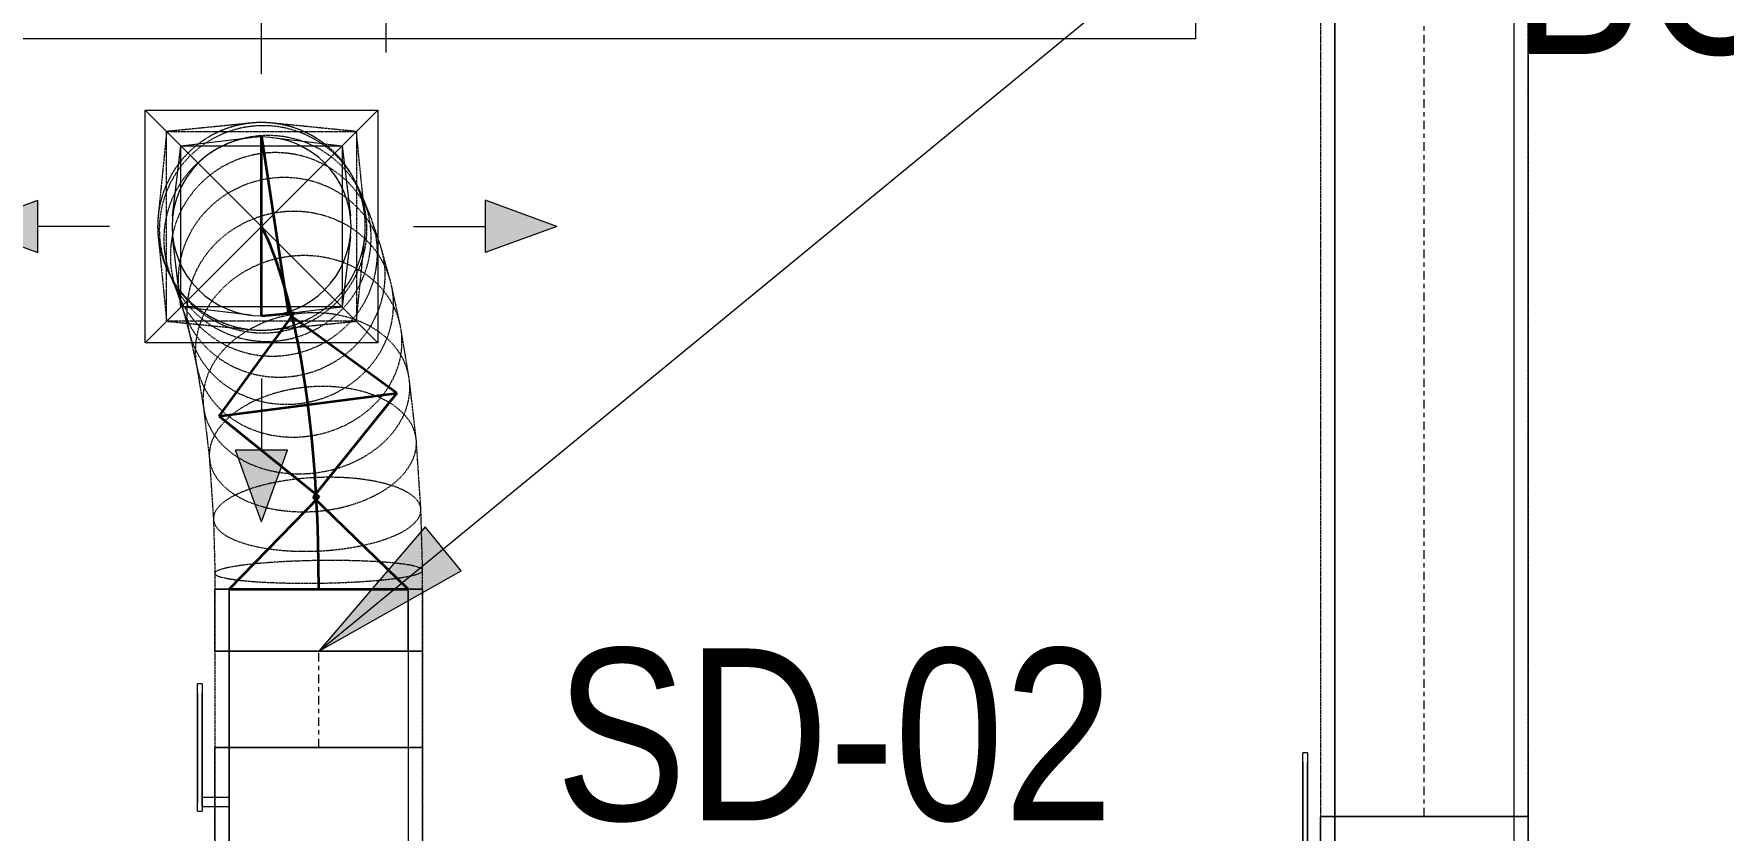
# Model space of a CAD drawing. Header units: inches. Extents: x -83664 to 20107, y -47222 to 19398.
# Drawn here: x -15457 to -13098, y -9283 to -8171 of the extents above; entities that cross this region are included whole.
import ezdxf

# ---------------------------------------------------------------- set-up
doc = ezdxf.new("R2010")
doc.units = ezdxf.units.IN
doc.header["$MEASUREMENT"] = 0
doc.linetypes.add('Center', pattern=[29.999999, 12, -6, 6, -6])
doc.linetypes.add('Hidden 0_50', pattern=[1.0584, 0.5292, -0.5292])
for name, color, linetype, lineweight, true_color in [('A-DETL', 7, 'Continuous', 18, 0x00a600), ('M-HVAC-DUCT', 7, 'Continuous', 9, 0xffe97f), ('M-HVAC-DUCT-PATT', 7, 'Continuous', 35, 0x007f00)]:
    doc.layers.add(name, color=color, linetype=linetype, lineweight=lineweight, true_color=true_color)
for name, color, linetype, lineweight in [('A-DETL-GENF', 7, 'Continuous', 9), ('G-ANNO-TEXT', 7, 'Continuous', 9), ('M-HVAC-CDFF', 7, 'Continuous', 9), ('M-HVAC-DUCT-CNTR', 7, 'Center', 9), ('M-HVAC-DUCT-IDEN', 7, 'Continuous', 18)]:
    doc.layers.add(name, color=color, linetype=linetype, lineweight=lineweight)
doc.styles.add('Arial Narrow_21', font='ARIALN.TTF', dxfattribs={"height": 240})

# ---------------------------------------------------------------- blocks, each defined once
blk = doc.blocks.new('GCE-AT-Supply Air Rectangular Diffuser - 225x225-V55-FIRST FLOOR AC CONDITIONING LAYOUT - PART A')
at = {"layer": 'A-DETL-GENF', "true_color": 0xff7f00}
for points in [[(36.4, 312.5), (0, 412.5), (-36.4, 312.5)], [(-312.5, 36.4), (-412.5, 0), (-312.5, -36.4)], [(412.5, 0), (312.5, 36.4), (312.5, -36.4), (338.5, -26.9)], [(36.4, -312.5), (-36.4, -312.5), (0, -412.5)]]:
    blk.add_hatch(color=30, dxfattribs=at).paths.add_polyline_path(points)
at = {"layer": 'A-DETL-GENF', "color": 30, "true_color": 0xff7f00}
for p, q in [((0, 412.5), (-36.4, 312.5)), ((0, 412.5), (36.4, 312.5)), ((-36.4, 312.5), (36.4, 312.5)), ((0, 212.5), (0, 312.5)), ((-162.5, -162.5), (162.5, 162.5)), ((-162.5, 162.5), (162.5, -162.5)), ((-162.5, -162.5), (-162.5, 162.5)), ((-162.5, 162.5), (162.5, 162.5)), ((162.5, 162.5), (162.5, -162.5)), ((-412.5, 0), (-312.5, 36.4)), ((-312.5, -36.4), (-312.5, 36.4)), ((312.5, 36.4), (312.5, -36.4)), ((412.5, 0), (312.5, 36.4)), ((212.5, 0), (312.5, 0)), ((-412.5, 0), (-312.5, -36.4)), ((-212.5, 0), (-312.5, 0)), ((412.5, 0), (312.5, -36.4)), ((162.5, -162.5), (-162.5, -162.5)), ((0, -212.5), (0, -312.5)), ((36.4, -312.5), (-36.4, -312.5)), ((0, -412.5), (-36.4, -312.5)), ((0, -412.5), (36.4, -312.5))]:
    blk.add_line(p, q, dxfattribs=at)
blk = doc.blocks.new('M_Rec to Rnd Transition - Angle - 60 Degree-8131099-FIRST FLOOR AC CONDITIONING LAYOUT - PART A')
at = {"layer": 'M-HVAC-DUCT', "color": 30, "true_color": 0xff7f00}
for p, q in [((0, 125), (86.6, 125)), ((86.6, 125), (0, 125)), ((0, 125), (0, -125)), ((0, -125), (0, 125)), ((86.6, 0), (86.6, 125)), ((86.6, 0), (86.6, 125)), ((86.6, -125), (86.6, 0)), ((86.6, -125), (86.6, 0)), ((0, -125), (86.6, -125)), ((86.6, -125), (0, -125))]:
    blk.add_line(p, q, dxfattribs=at)
blk = doc.blocks.new('M_Rectangular to Round Transition - Angle - 45 Degree-8294803-FIRST FLOOR AC CONDITIONING LAYOUT - PART A')
at = {"layer": 'M-HVAC-DUCT', "color": 30, "true_color": 0xff7f00}
for p, q in [((141582.2, 58261.5), (141593.9, 58359.3)), ((141593.9, 58359.3), (141691.6, 58370.9)), ((141593.9, 58359.3), (141818.9, 58359.3)), ((141593.9, 58134.3), (141593.9, 58359.3)), ((141721.1, 58370.9), (141818.9, 58359.3)), ((141818.9, 58359.3), (141830.5, 58261.5)), ((141818.9, 58359.3), (141818.9, 58134.3)), ((141593.9, 58134.3), (141582.2, 58232)), ((141830.5, 58232), (141818.9, 58134.3)), ((141691.6, 58122.6), (141593.9, 58134.3)), ((141818.9, 58134.3), (141593.9, 58134.3)), ((141721.1, 58122.6), (141818.9, 58134.3))]:
    blk.add_line(p, q, dxfattribs=at)
for start, end in [(90, 180), (0, 90), (180, 270), (270, 0)]:
    blk.add_arc((141706.4, 58246.8), 125, start, end, dxfattribs=at)
blk = doc.blocks.new('TEMW-ME-DMP-Volume Control Damper - Standard-V102-FIRST FLOOR AC CONDITIONING LAYOUT - PART A')
at = {"layer": 'M-HVAC-DUCT', "color": 30, "true_color": 0xff7f00}
for p, q in [((-165.1, 163.1), (-165.1, 169.4)), ((-152.4, 169.4), (-165.1, 169.4)), ((0, 169.4), (-152.4, 169.4)), ((-152.4, 169.4), (0, 169.4)), ((12.7, 169.4), (0, 169.4)), ((12.7, 169.4), (12.7, 163.1)), ((-165.1, 163.1), (-152.4, 163.1)), ((0, 163.1), (-152.4, 163.1)), ((-152.4, 163.1), (0, 163.1)), ((-6.3, 125), (-6.3, 163.1)), ((6.4, 163.1), (-6.3, 163.1)), ((6.4, 163.1), (-6.3, 163.1)), ((0, 163.1), (12.7, 163.1)), ((6.4, 163.1), (6.4, 125)), ((-76.2, 125), (-76.2, -125)), ((-76.2, -125), (-76.2, 125)), ((76.2, 125), (-76.2, 125)), ((-76.2, 125), (76.2, 125)), ((-76.2, 125), (76.2, 125)), ((-6.3, 125), (6.4, 125)), ((-6.3, 125), (6.4, 125)), ((76.2, 125), (76.2, -125)), ((76.2, -125), (76.2, 125)), ((-76.2, -125), (76.2, -125)), ((-76.2, -125), (76.2, -125)), ((-76.2, -125), (76.2, -125))]:
    blk.add_line(p, q, dxfattribs=at)
blk = doc.blocks.new('TEMW-SMBZ-HO-BM-HVAC-00002_rvt-1-FIRST FLOOR AC CONDITIONING LAYOUT - PART A')
at = {"layer": 'M-HVAC-DUCT', "color": 30, "linetype": 'Hidden 0_50', "true_color": 0xff7f00}
for p, q in [((137796.6, 92451.5), (137796.6, 89108)), ((137796.6, 92451.5), (137796.6, 89108)), ((138086.6, 89108), (138086.6, 92451.5)), ((138086.6, 92451.5), (138086.6, 89108)), ((136185.2, 90064.9), (136173.4, 89946.8)), ((136303.3, 90076.7), (136185.2, 90064.9)), ((136185.2, 89799.9), (136185.2, 90064.9)), ((136185.2, 90064.9), (136450.2, 90064.9)), ((136450.2, 90064.9), (136332.1, 90076.7)), ((136462, 89946.8), (136450.2, 90064.9)), ((136450.2, 90064.9), (136450.2, 89799.9)), ((136447.5, 89997.3), (136445.2, 90001.4)), ((136457.1, 89977.4), (136451, 89990.4)), ((136469.4, 89947.5), (136460.4, 89969.9)), ((136483.3, 89907.5), (136472.2, 89940)), ((136173.4, 89918), (136185.2, 89799.9)), ((136450.2, 89799.9), (136462, 89918)), ((136497.5, 89856.8), (136485.5, 89900.4)), ((136188.9, 89866.2), (136194.9, 89853.4)), ((136190.1, 89863.4), (136192.4, 89859.3)), ((136191.6, 89861), (136200.5, 89839.1)), ((136197.7, 89846.5), (136208.4, 89815)), ((136511.3, 89795.1), (136499.2, 89850.3)), ((136206.2, 89822.1), (136217.8, 89780.3)), ((136185.2, 89799.9), (136303.3, 89788.1)), ((136450.2, 89799.9), (136185.2, 89799.9)), ((136216.2, 89786.9), (136227.7, 89734.5)), ((136332.1, 89788.1), (136450.2, 89799.9)), ((136523.7, 89721.5), (136512.4, 89789.5)), ((136226.6, 89740.1), (136237.1, 89676.9)), ((136533.7, 89635.6), (136524.3, 89717.2)), ((136236.5, 89681.2), (136245.1, 89606.9)), ((136540.3, 89537.4), (136533.9, 89633.1)), ((136244.8, 89609.4), (136250.6, 89523)), ((136250.6, 89523.7), (136252.7, 89447.8)), ((136542.7, 89451.8), (136540.3, 89536.7)), ((136542.7, 89425.6), (136542.7, 89451.8)), ((136252.7, 89447.8), (136252.7, 89425.6)), ((136252.7, 89425.6), (136542.7, 89425.6)), ((136252.7, 89425.6), (136542.7, 89425.6)), ((136252.7, 89339), (136252.7, 89425.6)), ((136252.7, 89425.6), (136252.7, 89339)), ((136397.7, 89425.6), (136252.7, 89425.6)), ((136397.7, 89425.6), (136252.7, 89425.6)), ((136542.7, 89425.6), (136397.7, 89425.6)), ((136542.7, 89425.6), (136397.7, 89425.6)), ((136542.7, 89339), (136542.7, 89425.6)), ((136542.7, 89425.6), (136542.7, 89339)), ((136542.7, 89339), (136252.7, 89339)), ((136252.7, 89339), (136542.7, 89339)), ((136252.7, 89339), (136252.7, 89204.5)), ((136252.7, 89339), (136252.7, 89204.5)), ((136542.7, 89339), (136252.7, 89339)), ((136252.7, 89339), (136542.7, 89339)), ((136542.7, 89204.5), (136542.7, 89339)), ((136542.7, 89339), (136542.7, 89204.5)), ((136542.7, 89204.5), (136252.7, 89204.5)), ((136252.7, 89204.5), (136542.7, 89204.5)), ((136542.7, 89204.5), (136252.7, 89204.5)), ((136252.7, 89204.5), (136252.7, 89052.1)), ((136252.7, 89052.1), (136252.7, 89204.5)), ((136252.7, 89204.5), (136542.7, 89204.5)), ((136542.7, 89052.1), (136542.7, 89204.5)), ((136542.7, 89204.5), (136542.7, 89052.1)), ((138086.6, 89108), (137796.6, 89108)), ((137796.6, 89108), (138086.6, 89108)), ((138086.6, 89108), (137796.6, 89108)), ((137796.6, 89108), (137796.6, 88955.6)), ((137796.6, 88955.6), (137796.6, 89108)), ((137796.6, 89108), (138086.6, 89108)), ((138086.6, 88955.6), (138086.6, 89108)), ((138086.6, 89108), (138086.6, 88955.6))]:
    blk.add_line(p, q, dxfattribs=at)
at = {"layer": 'M-HVAC-DUCT', "color": 30, "true_color": 0xff7f00}
for p, q in [((137816.6, 89108), (137816.6, 92451.5)), ((137816.6, 92451.5), (137816.6, 89108)), ((138066.6, 92451.5), (138066.6, 89108)), ((138066.6, 92451.5), (138066.6, 89108)), ((136272.7, 89339), (136522.7, 89339)), ((136522.7, 89339), (136272.7, 89339)), ((136272.7, 89204.5), (136272.7, 89339)), ((136272.7, 89339), (136272.7, 89204.5)), ((136522.7, 89339), (136522.7, 89204.5)), ((136522.7, 89339), (136522.7, 89204.5)), ((136272.7, 89204.5), (136522.7, 89204.5)), ((136522.7, 89204.5), (136272.7, 89204.5)), ((137816.6, 89108), (138066.6, 89108)), ((138066.6, 89108), (137816.6, 89108))]:
    blk.add_line(p, q, dxfattribs=at)
at = {"layer": 'M-HVAC-DUCT', "color": 30, "linetype": 'Hidden 0_50', "true_color": 0xff7f00}
for start, end in [(5.4878, 185.4878), (90, 180), (0, 90), (185.4878, 5.4878), (180, 270), (270, 0)]:
    blk.add_arc((136317.7, 89932.4), 145, start, end, dxfattribs=at)
for points in [[(136462, 89946.3), (136460.8, 89958.9), (136455.1, 89983.8), (136437.1, 90017.6), (136411, 90045.6), (136378.5, 90065.9), (136341.9, 90077.1), (136303.7, 90078.4), (136266.3, 90069.8), (136232.5, 90051.8), (136204.5, 90025.7), (136184.2, 89993.3), (136173, 89956.7), (136172.1, 89931.1), (136173.3, 89918.6)], [(136464.2, 89942.2), (136463, 89954.8), (136457.3, 89979.6), (136439.4, 90013.4), (136413.3, 90041.3), (136380.9, 90061.5), (136344.3, 90072.7), (136306, 90074), (136268.8, 90065.4), (136234.9, 90047.4), (136206.9, 90021.3), (136186.6, 89988.9), (136175.4, 89952.3), (136174.4, 89926.9), (136175.6, 89914.3)], [(136470.2, 89929.7), (136469, 89942.2), (136463.4, 89966.8), (136445.6, 90000.3), (136419.6, 90028), (136387.3, 90048), (136350.8, 90059), (136312.6, 90060.2), (136275.3, 90051.5), (136241.5, 90033.6), (136213.4, 90007.6), (136193, 89975.4), (136181.7, 89939), (136180.7, 89913.7), (136181.8, 89901.2)], [(136479, 89907.8), (136477.9, 89920.1), (136472.4, 89944.4), (136454.8, 89977.5), (136429, 90004.8), (136396.8, 90024.5), (136360.4, 90035.2), (136322.2, 90036.3), (136285, 90027.7), (136251.1, 90009.9), (136222.9, 89984.1), (136202.4, 89952.1), (136190.9, 89916.2), (136189.8, 89891.2), (136190.9, 89878.8)], [(136489.9, 89875.8), (136488.8, 89887.9), (136483.5, 89911.8), (136466.1, 89944.1), (136440.5, 89970.8), (136408.5, 89990), (136372.2, 90000.5), (136334.1, 90001.4), (136296.8, 89992.8), (136262.8, 89975.3), (136234.5, 89949.9), (136213.8, 89918.5), (136202.1, 89883.2), (136200.8, 89858.7), (136201.8, 89846.6)], [(136173.3, 89918.6), (136174.6, 89906), (136180.3, 89881.1), (136198.3, 89847.3), (136224.4, 89819.3), (136256.8, 89799), (136293.4, 89787.8), (136331.7, 89786.4), (136369, 89795), (136402.8, 89813), (136430.8, 89839.1), (136451.1, 89871.6), (136462.3, 89908.2), (136463.2, 89933.7), (136462, 89946.3)], [(136501.7, 89833.2), (136500.8, 89844.9), (136495.7, 89867.9), (136478.6, 89899.1), (136453.3, 89924.8), (136421.5, 89943.3), (136385.3, 89953.3), (136347.2, 89954.1), (136309.9, 89945.7), (136275.8, 89928.6), (136247.3, 89904), (136226.3, 89873.6), (136214.3, 89839.4), (136212.8, 89815.7), (136213.7, 89804)], [(136175.6, 89914.3), (136176.8, 89901.7), (136182.5, 89876.9), (136200.5, 89843.2), (136226.5, 89815.3), (136259, 89795), (136295.6, 89783.9), (136333.8, 89782.6), (136371.1, 89791.2), (136404.9, 89809.2), (136432.9, 89835.2), (136453.2, 89867.7), (136464.5, 89904.2), (136465.4, 89929.7), (136464.2, 89942.2)], [(136181.8, 89901.2), (136183, 89888.7), (136188.6, 89864.1), (136206.4, 89830.6), (136232.4, 89802.9), (136264.7, 89782.9), (136301.2, 89771.9), (136339.4, 89770.7), (136376.7, 89779.4), (136410.5, 89797.3), (136438.6, 89823.3), (136459, 89855.5), (136470.3, 89891.9), (136471.3, 89917.2), (136470.2, 89929.7)], [(136190.9, 89878.8), (136192, 89866.5), (136197.5, 89842.1), (136215.1, 89809.1), (136240.9, 89781.8), (136273.1, 89762.1), (136309.5, 89751.3), (136347.7, 89750.3), (136385, 89758.9), (136418.8, 89776.7), (136447, 89802.5), (136467.5, 89834.4), (136479, 89870.4), (136480.1, 89895.4), (136479, 89907.8)], [(136201.8, 89846.6), (136202.8, 89834.5), (136208.2, 89810.7), (136225.6, 89778.3), (136251.2, 89751.6), (136283.2, 89732.4), (136319.5, 89721.9), (136357.6, 89721), (136394.9, 89729.6), (136428.9, 89747.2), (136457.2, 89772.5), (136477.9, 89803.9), (136489.6, 89839.2), (136490.9, 89863.7), (136489.9, 89875.8)], [(136513.6, 89778.9), (136512.9, 89789.9), (136508.1, 89811.6), (136491.4, 89840.9), (136466.5, 89865), (136434.9, 89882.3), (136398.9, 89891.6), (136360.8, 89892.2), (136323.4, 89884.2), (136289.1, 89868), (136260.3, 89844.8), (136238.9, 89816.1), (136226.5, 89784), (136224.7, 89761.7), (136225.4, 89750.7)], [(136213.7, 89804), (136214.6, 89792.3), (136219.7, 89769.3), (136236.8, 89738.1), (136262.1, 89712.3), (136293.9, 89693.9), (136330.1, 89683.9), (136368.1, 89683.1), (136405.5, 89691.5), (136439.6, 89708.6), (136468.1, 89733.2), (136489.1, 89763.6), (136501.1, 89797.8), (136502.6, 89821.5), (136501.7, 89833.2)], [(136524.7, 89712.2), (136524.2, 89722), (136519.8, 89741.1), (136503.7, 89767.1), (136479.2, 89788.4), (136447.9, 89803.7), (136412.1, 89811.8), (136374.1, 89812.2), (136336.5, 89805), (136302, 89790.5), (136272.7, 89769.9), (136250.8, 89744.4), (136237.8, 89715.8), (136235.5, 89696), (136236.1, 89686.3)], [(136225.4, 89750.7), (136226.2, 89739.7), (136231, 89718), (136247.6, 89688.7), (136272.6, 89664.6), (136304.2, 89647.3), (136340.2, 89638), (136378.2, 89637.4), (136415.6, 89645.4), (136449.9, 89661.6), (136478.7, 89684.8), (136500.1, 89713.5), (136512.6, 89745.6), (136514.4, 89767.9), (136513.6, 89778.9)], [(136236.1, 89686.3), (136236.6, 89676.5), (136241, 89657.3), (136257.1, 89631.4), (136281.6, 89610), (136312.9, 89594.8), (136348.7, 89586.7), (136386.7, 89586.2), (136424.3, 89593.4), (136458.8, 89607.9), (136488.1, 89628.6), (136510, 89654.1), (136523, 89682.6), (136525.3, 89702.4), (136524.7, 89712.2)], [(136534, 89631.7), (136533.7, 89639.3), (136529.8, 89654.2), (136514.3, 89674.3), (136490.4, 89690.9), (136459.5, 89702.6), (136423.9, 89708.9), (136386, 89709.2), (136348.2, 89703.4), (136313.3, 89692.1), (136283.5, 89676), (136261, 89656.1), (136247.2, 89633.8), (136244.5, 89618.4), (136244.8, 89610.8)], [(136244.8, 89610.8), (136245.1, 89603.2), (136249, 89588.3), (136264.4, 89568.2), (136288.3, 89551.6), (136319.2, 89539.8), (136354.8, 89533.6), (136392.8, 89533.3), (136430.5, 89539), (136465.4, 89550.4), (136495.2, 89566.5), (136517.7, 89586.4), (136531.5, 89608.7), (136534.3, 89624), (136534, 89631.7)], [(136540.3, 89536.6), (136540.2, 89541.1), (136536.7, 89549.9), (136521.9, 89561.8), (136498.4, 89571.5), (136467.8, 89578.4), (136432.4, 89582), (136394.4, 89582.1), (136356.5, 89578.7), (136321.3, 89572), (136291.1, 89562.4), (136268, 89550.6), (136253.6, 89537.5), (136250.5, 89528.4), (136250.6, 89523.9)], [(136250.6, 89523.9), (136250.7, 89519.4), (136254.2, 89510.6), (136269, 89498.7), (136292.5, 89489), (136323, 89482.1), (136358.5, 89478.4), (136396.4, 89478.3), (136434.3, 89481.8), (136469.6, 89488.5), (136499.8, 89498.1), (136522.9, 89509.8), (136537.3, 89523), (136540.4, 89532.1), (136540.3, 89536.6)], [(136542.7, 89451.8), (136542.7, 89453.2), (136539.4, 89455.9), (136524.7, 89459.5), (136501.4, 89462.5), (136471, 89464.6), (136435.6, 89465.7), (136397.7, 89465.8), (136359.7, 89464.7), (136324.4, 89462.6), (136294, 89459.7), (136270.7, 89456), (136256, 89452), (136252.7, 89449.2), (136252.7, 89447.8)], [(136252.7, 89447.8), (136252.7, 89446.4), (136256, 89443.7), (136270.7, 89440.1), (136294, 89437.1), (136324.4, 89435), (136359.7, 89433.9), (136397.7, 89433.8), (136435.6, 89434.9), (136471, 89437), (136501.4, 89439.9), (136524.7, 89443.6), (136539.4, 89447.6), (136542.7, 89450.4), (136542.7, 89451.8)]]:
    blk.add_open_spline(points, degree=3, dxfattribs=at)
at = {"layer": 'M-HVAC-DUCT-CNTR', "color": 30, "true_color": 0xff7f00}
for p, q in [((137941.6, 89108), (137941.6, 92451.5)), ((136397.7, 89204.5), (136397.7, 89339))]:
    blk.add_line(p, q, dxfattribs=at)
at = {"layer": 'M-HVAC-DUCT-CNTR', "color": 30, "linetype": 'Continuous', "lineweight": 35, "true_color": 0xff7f00}
blk.add_open_spline([(136397.7, 89425.6), (136397.7, 89797.8), (136317.7, 89932.4), (136317.7, 89932.4)], degree=3, dxfattribs=at)
at = {"layer": 'M-HVAC-DUCT-PATT', "color": 30, "true_color": 0xff7f00}
for p, q in [((136317.7, 89807.4), (136317.7, 90057.4)), ((136317.7, 90057.4), (136355.6, 89809.6)), ((136258.6, 89667.4), (136363.8, 89811.5)), ((136317.7, 89807.4), (136363.8, 89811.5)), ((136363.8, 89811.5), (136355.6, 89809.6)), ((136506.5, 89699.5), (136355.6, 89809.6)), ((136258.6, 89667.4), (136506.5, 89699.5)), ((136258.6, 89667.4), (136506.5, 89699.5)), ((136506.5, 89699.5), (136390, 89554)), ((136258.6, 89667.4), (136398.4, 89554.5)), ((136272.7, 89425.6), (136398.4, 89554.5)), ((136398.4, 89554.5), (136390, 89554)), ((136522.7, 89425.6), (136390, 89554)), ((136272.7, 89425.6), (136522.7, 89425.6)), ((136272.7, 89425.6), (136522.7, 89425.6))]:
    blk.add_line(p, q, dxfattribs=at)
at = {"layer": 'M-HVAC-CDFF', "color": 6, "linetype": 'Hidden 0_50', "lineweight": 9, "true_color": 0xff00ff}
blk.add_blockref('GCE-AT-Supply Air Rectangular Diffuser - 225x225-V55-FIRST FLOOR AC CONDITIONING LAYOUT - PART A', (136317.7, 89932.4), dxfattribs=at)
at = {"layer": 'M-HVAC-DUCT', "color": 6, "linetype": 'Hidden 0_50', "lineweight": 9, "true_color": 0xff00ff}
blk.add_blockref('M_Rectangular to Round Transition - Angle - 45 Degree-8294803-FIRST FLOOR AC CONDITIONING LAYOUT - PART A', (-5388.7, 31685.6), dxfattribs=at)
at = {"layer": 'M-HVAC-DUCT', "color": 6, "linetype": 'Hidden 0_50', "lineweight": 9, "true_color": 0xff00ff, "rotation": 90}
blk.add_blockref('M_Rec to Rnd Transition - Angle - 60 Degree-8131099-FIRST FLOOR AC CONDITIONING LAYOUT - PART A', (136397.7, 89339), dxfattribs=at)
at = {"layer": 'M-HVAC-DUCT', "color": 6, "linetype": 'Hidden 0_50', "lineweight": 9, "true_color": 0xff00ff, "extrusion": (0, 0, -1), "rotation": 270}
for p in [(-136397.7, 89128.3), (-137941.6, 89031.8)]:
    blk.add_blockref('TEMW-ME-DMP-Volume Control Damper - Standard-V102-FIRST FLOOR AC CONDITIONING LAYOUT - PART A', p, dxfattribs=at)
blk = doc.blocks.new('TEMW-SMBZ-HO-BM-HVAC-00002_rvt-2-FIRST FLOOR AC CONDITIONING LAYOUT - PART A')
at = {"layer": 'M-HVAC-DUCT', "color": 30, "linetype": 'Hidden 0_50', "true_color": 0xff7f00}
for p, q in [((137796.6, 92451.5), (137796.6, 89108)), ((137796.6, 92451.5), (137796.6, 89108)), ((138086.6, 89108), (138086.6, 92451.5)), ((138086.6, 92451.5), (138086.6, 89108)), ((136185.2, 90064.9), (136173.4, 89946.8)), ((136303.3, 90076.7), (136185.2, 90064.9)), ((136185.2, 89799.9), (136185.2, 90064.9)), ((136185.2, 90064.9), (136450.2, 90064.9)), ((136450.2, 90064.9), (136332.1, 90076.7)), ((136462, 89946.8), (136450.2, 90064.9)), ((136450.2, 90064.9), (136450.2, 89799.9)), ((136447.5, 89997.3), (136445.2, 90001.4)), ((136457.1, 89977.4), (136451, 89990.4)), ((136469.4, 89947.5), (136460.4, 89969.9)), ((136483.3, 89907.5), (136472.2, 89940)), ((136173.4, 89918), (136185.2, 89799.9)), ((136450.2, 89799.9), (136462, 89918)), ((136497.5, 89856.8), (136485.5, 89900.4)), ((136188.9, 89866.2), (136194.9, 89853.4)), ((136190.1, 89863.4), (136192.4, 89859.3)), ((136191.6, 89861), (136200.5, 89839.1)), ((136197.7, 89846.5), (136208.4, 89815)), ((136511.3, 89795.1), (136499.2, 89850.3)), ((136206.2, 89822.1), (136217.8, 89780.3)), ((136185.2, 89799.9), (136303.3, 89788.1)), ((136450.2, 89799.9), (136185.2, 89799.9)), ((136216.2, 89786.9), (136227.7, 89734.5)), ((136332.1, 89788.1), (136450.2, 89799.9)), ((136523.7, 89721.5), (136512.4, 89789.5)), ((136226.6, 89740.1), (136237.1, 89676.9)), ((136533.7, 89635.6), (136524.3, 89717.2)), ((136236.5, 89681.2), (136245.1, 89606.9)), ((136540.3, 89537.4), (136533.9, 89633.1)), ((136244.8, 89609.4), (136250.6, 89523)), ((136250.6, 89523.7), (136252.7, 89447.8)), ((136542.7, 89451.8), (136540.3, 89536.7)), ((136542.7, 89425.6), (136542.7, 89451.8)), ((136252.7, 89447.8), (136252.7, 89425.6)), ((136252.7, 89425.6), (136542.7, 89425.6)), ((136252.7, 89425.6), (136542.7, 89425.6)), ((136252.7, 89339), (136252.7, 89425.6)), ((136252.7, 89425.6), (136252.7, 89339)), ((136397.7, 89425.6), (136252.7, 89425.6)), ((136397.7, 89425.6), (136252.7, 89425.6)), ((136542.7, 89425.6), (136397.7, 89425.6)), ((136542.7, 89425.6), (136397.7, 89425.6)), ((136542.7, 89339), (136542.7, 89425.6)), ((136542.7, 89425.6), (136542.7, 89339)), ((136542.7, 89339), (136252.7, 89339)), ((136252.7, 89339), (136542.7, 89339)), ((136252.7, 89339), (136252.7, 89204.5)), ((136252.7, 89339), (136252.7, 89204.5)), ((136542.7, 89339), (136252.7, 89339)), ((136252.7, 89339), (136542.7, 89339)), ((136542.7, 89204.5), (136542.7, 89339)), ((136542.7, 89339), (136542.7, 89204.5)), ((136542.7, 89204.5), (136252.7, 89204.5)), ((136252.7, 89204.5), (136542.7, 89204.5)), ((136542.7, 89204.5), (136252.7, 89204.5)), ((136252.7, 89204.5), (136252.7, 89052.1)), ((136252.7, 89052.1), (136252.7, 89204.5)), ((136252.7, 89204.5), (136542.7, 89204.5)), ((136542.7, 89052.1), (136542.7, 89204.5)), ((136542.7, 89204.5), (136542.7, 89052.1)), ((138086.6, 89108), (137796.6, 89108)), ((137796.6, 89108), (138086.6, 89108)), ((138086.6, 89108), (137796.6, 89108)), ((137796.6, 89108), (137796.6, 88955.6)), ((137796.6, 88955.6), (137796.6, 89108)), ((137796.6, 89108), (138086.6, 89108)), ((138086.6, 88955.6), (138086.6, 89108)), ((138086.6, 89108), (138086.6, 88955.6))]:
    blk.add_line(p, q, dxfattribs=at)
at = {"layer": 'M-HVAC-DUCT', "color": 30, "true_color": 0xff7f00}
for p, q in [((137816.6, 89108), (137816.6, 92451.5)), ((137816.6, 92451.5), (137816.6, 89108)), ((138066.6, 92451.5), (138066.6, 89108)), ((138066.6, 92451.5), (138066.6, 89108)), ((136272.7, 89339), (136522.7, 89339)), ((136522.7, 89339), (136272.7, 89339)), ((136272.7, 89204.5), (136272.7, 89339)), ((136272.7, 89339), (136272.7, 89204.5)), ((136522.7, 89339), (136522.7, 89204.5)), ((136522.7, 89339), (136522.7, 89204.5)), ((136272.7, 89204.5), (136522.7, 89204.5)), ((136522.7, 89204.5), (136272.7, 89204.5)), ((137816.6, 89108), (138066.6, 89108)), ((138066.6, 89108), (137816.6, 89108))]:
    blk.add_line(p, q, dxfattribs=at)
at = {"layer": 'M-HVAC-DUCT', "color": 30, "linetype": 'Hidden 0_50', "true_color": 0xff7f00}
for start, end in [(5.4878, 185.4878), (90, 180), (0, 90), (185.4878, 5.4878), (180, 270), (270, 0)]:
    blk.add_arc((136317.7, 89932.4), 145, start, end, dxfattribs=at)
for points in [[(136462, 89946.3), (136460.8, 89958.9), (136455.1, 89983.8), (136437.1, 90017.6), (136411, 90045.6), (136378.5, 90065.9), (136341.9, 90077.1), (136303.7, 90078.4), (136266.3, 90069.8), (136232.5, 90051.8), (136204.5, 90025.7), (136184.2, 89993.3), (136173, 89956.7), (136172.1, 89931.1), (136173.3, 89918.6)], [(136464.2, 89942.2), (136463, 89954.8), (136457.3, 89979.6), (136439.4, 90013.4), (136413.3, 90041.3), (136380.9, 90061.5), (136344.3, 90072.7), (136306, 90074), (136268.8, 90065.4), (136234.9, 90047.4), (136206.9, 90021.3), (136186.6, 89988.9), (136175.4, 89952.3), (136174.4, 89926.9), (136175.6, 89914.3)], [(136470.2, 89929.7), (136469, 89942.2), (136463.4, 89966.8), (136445.6, 90000.3), (136419.6, 90028), (136387.3, 90048), (136350.8, 90059), (136312.6, 90060.2), (136275.3, 90051.5), (136241.5, 90033.6), (136213.4, 90007.6), (136193, 89975.4), (136181.7, 89939), (136180.7, 89913.7), (136181.8, 89901.2)], [(136479, 89907.8), (136477.9, 89920.1), (136472.4, 89944.4), (136454.8, 89977.5), (136429, 90004.8), (136396.8, 90024.5), (136360.4, 90035.2), (136322.2, 90036.3), (136285, 90027.7), (136251.1, 90009.9), (136222.9, 89984.1), (136202.4, 89952.1), (136190.9, 89916.2), (136189.8, 89891.2), (136190.9, 89878.8)], [(136489.9, 89875.8), (136488.8, 89887.9), (136483.5, 89911.8), (136466.1, 89944.1), (136440.5, 89970.8), (136408.5, 89990), (136372.2, 90000.5), (136334.1, 90001.4), (136296.8, 89992.8), (136262.8, 89975.3), (136234.5, 89949.9), (136213.8, 89918.5), (136202.1, 89883.2), (136200.8, 89858.7), (136201.8, 89846.6)], [(136173.3, 89918.6), (136174.6, 89906), (136180.3, 89881.1), (136198.3, 89847.3), (136224.4, 89819.3), (136256.8, 89799), (136293.4, 89787.8), (136331.7, 89786.4), (136369, 89795), (136402.8, 89813), (136430.8, 89839.1), (136451.1, 89871.6), (136462.3, 89908.2), (136463.2, 89933.7), (136462, 89946.3)], [(136501.7, 89833.2), (136500.8, 89844.9), (136495.7, 89867.9), (136478.6, 89899.1), (136453.3, 89924.8), (136421.5, 89943.3), (136385.3, 89953.3), (136347.2, 89954.1), (136309.9, 89945.7), (136275.8, 89928.6), (136247.3, 89904), (136226.3, 89873.6), (136214.3, 89839.4), (136212.8, 89815.7), (136213.7, 89804)], [(136175.6, 89914.3), (136176.8, 89901.7), (136182.5, 89876.9), (136200.5, 89843.2), (136226.5, 89815.3), (136259, 89795), (136295.6, 89783.9), (136333.8, 89782.6), (136371.1, 89791.2), (136404.9, 89809.2), (136432.9, 89835.2), (136453.2, 89867.7), (136464.5, 89904.2), (136465.4, 89929.7), (136464.2, 89942.2)], [(136181.8, 89901.2), (136183, 89888.7), (136188.6, 89864.1), (136206.4, 89830.6), (136232.4, 89802.9), (136264.7, 89782.9), (136301.2, 89771.9), (136339.4, 89770.7), (136376.7, 89779.4), (136410.5, 89797.3), (136438.6, 89823.3), (136459, 89855.5), (136470.3, 89891.9), (136471.3, 89917.2), (136470.2, 89929.7)], [(136190.9, 89878.8), (136192, 89866.5), (136197.5, 89842.1), (136215.1, 89809.1), (136240.9, 89781.8), (136273.1, 89762.1), (136309.5, 89751.3), (136347.7, 89750.3), (136385, 89758.9), (136418.8, 89776.7), (136447, 89802.5), (136467.5, 89834.4), (136479, 89870.4), (136480.1, 89895.4), (136479, 89907.8)], [(136201.8, 89846.6), (136202.8, 89834.5), (136208.2, 89810.7), (136225.6, 89778.3), (136251.2, 89751.6), (136283.2, 89732.4), (136319.5, 89721.9), (136357.6, 89721), (136394.9, 89729.6), (136428.9, 89747.2), (136457.2, 89772.5), (136477.9, 89803.9), (136489.6, 89839.2), (136490.9, 89863.7), (136489.9, 89875.8)], [(136513.6, 89778.9), (136512.9, 89789.9), (136508.1, 89811.6), (136491.4, 89840.9), (136466.5, 89865), (136434.9, 89882.3), (136398.9, 89891.6), (136360.8, 89892.2), (136323.4, 89884.2), (136289.1, 89868), (136260.3, 89844.8), (136238.9, 89816.1), (136226.5, 89784), (136224.7, 89761.7), (136225.4, 89750.7)], [(136213.7, 89804), (136214.6, 89792.3), (136219.7, 89769.3), (136236.8, 89738.1), (136262.1, 89712.3), (136293.9, 89693.9), (136330.1, 89683.9), (136368.1, 89683.1), (136405.5, 89691.5), (136439.6, 89708.6), (136468.1, 89733.2), (136489.1, 89763.6), (136501.1, 89797.8), (136502.6, 89821.5), (136501.7, 89833.2)], [(136524.7, 89712.2), (136524.2, 89722), (136519.8, 89741.1), (136503.7, 89767.1), (136479.2, 89788.4), (136447.9, 89803.7), (136412.1, 89811.8), (136374.1, 89812.2), (136336.5, 89805), (136302, 89790.5), (136272.7, 89769.9), (136250.8, 89744.4), (136237.8, 89715.8), (136235.5, 89696), (136236.1, 89686.3)], [(136225.4, 89750.7), (136226.2, 89739.7), (136231, 89718), (136247.6, 89688.7), (136272.6, 89664.6), (136304.2, 89647.3), (136340.2, 89638), (136378.2, 89637.4), (136415.6, 89645.4), (136449.9, 89661.6), (136478.7, 89684.8), (136500.1, 89713.5), (136512.6, 89745.6), (136514.4, 89767.9), (136513.6, 89778.9)], [(136236.1, 89686.3), (136236.6, 89676.5), (136241, 89657.3), (136257.1, 89631.4), (136281.6, 89610), (136312.9, 89594.8), (136348.7, 89586.7), (136386.7, 89586.2), (136424.3, 89593.4), (136458.8, 89607.9), (136488.1, 89628.6), (136510, 89654.1), (136523, 89682.6), (136525.3, 89702.4), (136524.7, 89712.2)], [(136534, 89631.7), (136533.7, 89639.3), (136529.8, 89654.2), (136514.3, 89674.3), (136490.4, 89690.9), (136459.5, 89702.6), (136423.9, 89708.9), (136386, 89709.2), (136348.2, 89703.4), (136313.3, 89692.1), (136283.5, 89676), (136261, 89656.1), (136247.2, 89633.8), (136244.5, 89618.4), (136244.8, 89610.8)], [(136244.8, 89610.8), (136245.1, 89603.2), (136249, 89588.3), (136264.4, 89568.2), (136288.3, 89551.6), (136319.2, 89539.8), (136354.8, 89533.6), (136392.8, 89533.3), (136430.5, 89539), (136465.4, 89550.4), (136495.2, 89566.5), (136517.7, 89586.4), (136531.5, 89608.7), (136534.3, 89624), (136534, 89631.7)], [(136540.3, 89536.6), (136540.2, 89541.1), (136536.7, 89549.9), (136521.9, 89561.8), (136498.4, 89571.5), (136467.8, 89578.4), (136432.4, 89582), (136394.4, 89582.1), (136356.5, 89578.7), (136321.3, 89572), (136291.1, 89562.4), (136268, 89550.6), (136253.6, 89537.5), (136250.5, 89528.4), (136250.6, 89523.9)], [(136250.6, 89523.9), (136250.7, 89519.4), (136254.2, 89510.6), (136269, 89498.7), (136292.5, 89489), (136323, 89482.1), (136358.5, 89478.4), (136396.4, 89478.3), (136434.3, 89481.8), (136469.6, 89488.5), (136499.8, 89498.1), (136522.9, 89509.8), (136537.3, 89523), (136540.4, 89532.1), (136540.3, 89536.6)], [(136542.7, 89451.8), (136542.7, 89453.2), (136539.4, 89455.9), (136524.7, 89459.5), (136501.4, 89462.5), (136471, 89464.6), (136435.6, 89465.7), (136397.7, 89465.8), (136359.7, 89464.7), (136324.4, 89462.6), (136294, 89459.7), (136270.7, 89456), (136256, 89452), (136252.7, 89449.2), (136252.7, 89447.8)], [(136252.7, 89447.8), (136252.7, 89446.4), (136256, 89443.7), (136270.7, 89440.1), (136294, 89437.1), (136324.4, 89435), (136359.7, 89433.9), (136397.7, 89433.8), (136435.6, 89434.9), (136471, 89437), (136501.4, 89439.9), (136524.7, 89443.6), (136539.4, 89447.6), (136542.7, 89450.4), (136542.7, 89451.8)]]:
    blk.add_open_spline(points, degree=3, dxfattribs=at)
at = {"layer": 'M-HVAC-DUCT-CNTR', "color": 30, "true_color": 0xff7f00}
for p, q in [((137941.6, 89108), (137941.6, 92451.5)), ((136397.7, 89204.5), (136397.7, 89339))]:
    blk.add_line(p, q, dxfattribs=at)
at = {"layer": 'M-HVAC-DUCT-CNTR', "color": 30, "linetype": 'Continuous', "lineweight": 35, "true_color": 0xff7f00}
blk.add_open_spline([(136397.7, 89425.6), (136397.7, 89797.8), (136317.7, 89932.4), (136317.7, 89932.4)], degree=3, dxfattribs=at)
at = {"layer": 'M-HVAC-DUCT-PATT', "color": 30, "true_color": 0xff7f00}
for p, q in [((136317.7, 89807.4), (136317.7, 90057.4)), ((136317.7, 90057.4), (136355.6, 89809.6)), ((136258.6, 89667.4), (136363.8, 89811.5)), ((136317.7, 89807.4), (136363.8, 89811.5)), ((136363.8, 89811.5), (136355.6, 89809.6)), ((136506.5, 89699.5), (136355.6, 89809.6)), ((136258.6, 89667.4), (136506.5, 89699.5)), ((136258.6, 89667.4), (136506.5, 89699.5)), ((136506.5, 89699.5), (136390, 89554)), ((136258.6, 89667.4), (136398.4, 89554.5)), ((136272.7, 89425.6), (136398.4, 89554.5)), ((136398.4, 89554.5), (136390, 89554)), ((136522.7, 89425.6), (136390, 89554)), ((136272.7, 89425.6), (136522.7, 89425.6)), ((136272.7, 89425.6), (136522.7, 89425.6))]:
    blk.add_line(p, q, dxfattribs=at)
at = {"layer": 'M-HVAC-CDFF', "color": 6, "linetype": 'Hidden 0_50', "lineweight": 9, "true_color": 0xff00ff}
blk.add_blockref('GCE-AT-Supply Air Rectangular Diffuser - 225x225-V55-FIRST FLOOR AC CONDITIONING LAYOUT - PART A', (136317.7, 89932.4), dxfattribs=at)
at = {"layer": 'M-HVAC-DUCT', "color": 6, "linetype": 'Hidden 0_50', "lineweight": 9, "true_color": 0xff00ff}
blk.add_blockref('M_Rectangular to Round Transition - Angle - 45 Degree-8294803-FIRST FLOOR AC CONDITIONING LAYOUT - PART A', (-5388.7, 31685.6), dxfattribs=at)
at = {"layer": 'M-HVAC-DUCT', "color": 6, "linetype": 'Hidden 0_50', "lineweight": 9, "true_color": 0xff00ff, "rotation": 90}
blk.add_blockref('M_Rec to Rnd Transition - Angle - 60 Degree-8131099-FIRST FLOOR AC CONDITIONING LAYOUT - PART A', (136397.7, 89339), dxfattribs=at)
at = {"layer": 'M-HVAC-DUCT', "color": 6, "linetype": 'Hidden 0_50', "lineweight": 9, "true_color": 0xff00ff, "extrusion": (0, 0, -1), "rotation": 270}
for p in [(-136397.7, 89128.3), (-137941.6, 89031.8)]:
    blk.add_blockref('TEMW-ME-DMP-Volume Control Damper - Standard-V102-FIRST FLOOR AC CONDITIONING LAYOUT - PART A', p, dxfattribs=at)

msp = doc.modelspace()

# ---------------------------------------------------------------- hatches: boundary and pattern name
at = {"layer": 'M-HVAC-DUCT-IDEN', "lineweight": 9}
msp.add_hatch(color=256, dxfattribs=at).paths.add_polyline_path([(-15059, -9033.2), (-14860, -8921), (-14910.3, -8859.7)])

# ---------------------------------------------------------------- linework, layer by layer
at = {"layer": 'A-DETL', "color": 7, "lineweight": 9}
msp.add_line((-14965.4, -7196.9), (-14965.4, -8196.9), dxfattribs=at)
at = {"layer": 'G-ANNO-TEXT', "flags": 128}
msp.add_lwpolyline([(-16177.5, -7194), (-13834.5, -7194), (-13834.5, -8178), (-16177.5, -8178)], close=True, dxfattribs=at)
at = {"layer": 'M-HVAC-DUCT-IDEN', "lineweight": 9}
for p, q in [((-15059, -9033.2), (-13645.8, -7871.8)), ((-14910.3, -8859.7), (-15059, -9033.2)), ((-14860, -8921), (-14910.3, -8859.7)), ((-15059, -9033.2), (-14860, -8921))]:
    msp.add_line(p, q, dxfattribs=at)

# ---------------------------------------------------------------- block references
at = {"lineweight": 5}
for name in ['TEMW-SMBZ-HO-BM-HVAC-00002_rvt-1-FIRST FLOOR AC CONDITIONING LAYOUT - PART A', 'TEMW-SMBZ-HO-BM-HVAC-00002_rvt-2-FIRST FLOOR AC CONDITIONING LAYOUT - PART A']:
    msp.add_blockref(name, (-151456.7, -98372.2), dxfattribs=at)

# ---------------------------------------------------------------- texts
at = {"layer": 'G-ANNO-TEXT', "insert": (-14728.4, -9029.4), "char_height": 240, "width": 986.076, "attachment_point": 1, "style": 'Arial Narrow_21'}
msp.add_mtext('SD-02', dxfattribs=at)
at = {"layer": 'M-HVAC-DUCT-IDEN', "lineweight": 9, "insert": (-13392.5, -7959), "char_height": 240, "width": 1803.797, "attachment_point": 1, "style": 'Arial Narrow_21'}
msp.add_mtext('BOD : 3750', dxfattribs=at)

doc.saveas('drawing.dxf')
